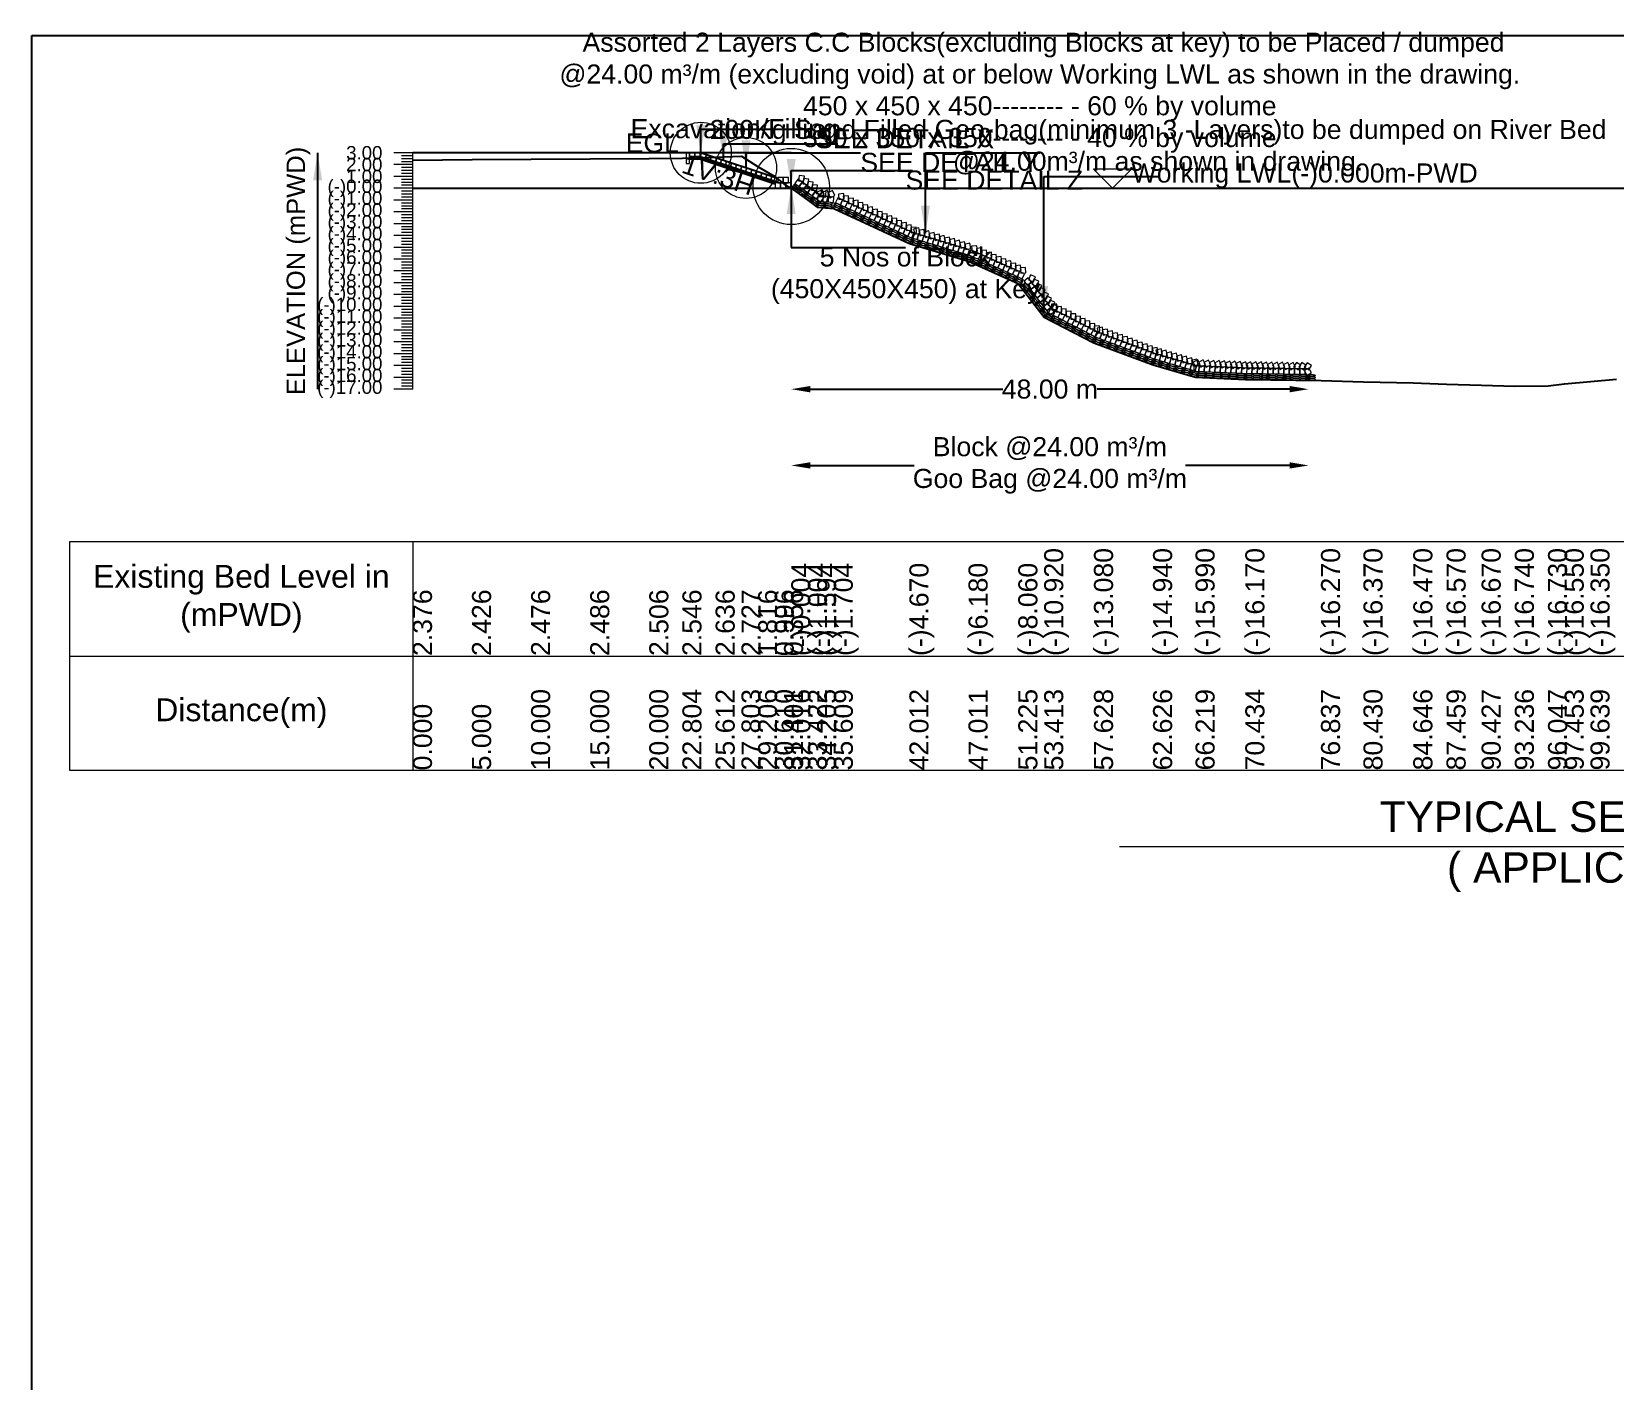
# Model space of a CAD drawing. Header units: inches. Extents: x 89000 to 845000, y -7071 to 18.
# Drawn here: x 250000 to 254154, y -3531 to 10 of the extents above; entities that cross this region are included whole.
import ezdxf

# ---------------------------------------------------------------- set-up
doc = ezdxf.new("R2010")
doc.units = ezdxf.units.IN
doc.header["$LTSCALE"] = 7
doc.header["$MEASUREMENT"] = 0
for name, color, linetype, lineweight in [('Cross section Data Border', 7, 'Continuous', 9), ('Cross Section Labels', 7, 'Continuous', 9), ('Existing_Bed_Level for Xsection', 7, 'Continuous', 25), ('Long Section Labels', 7, 'Continuous', 9)]:
    doc.layers.add(name, color=color, linetype=linetype, lineweight=lineweight)
doc.styles.get("Standard").update_dxf_attribs({"font": 'arial.ttf'})
doc.dimstyles.new('Appron Lebeling Style', dxfattribs={"dimtxt": 50, "dimasz": 50, "dimexe": 0.18, "dimexo": 0.0625, "dimgap": 0.09, "dimtad": 0, "dimtih": 1, "dimtoh": 1, "dimdec": 4, "dimzin": 0, "dimdsep": 46, "dimtxsty": 'Standard', "dimcen": 0.09, "dimse1": 1, "dimse2": 1, "dimadec": 0, "dimazin": 0, "dimtfac": 1, "dimtdec": 4, "dimtofl": 0, "dimtmove": 0, "dimatfit": 3, "dimfxl": 1, "dimtolj": 1, "dimtzin": 0, "dimarcsym": 0})
doc.dimstyles.get("Standard").update_dxf_attribs({"dimtxt": 0.18, "dimasz": 0.18, "dimexe": 0.18, "dimexo": 0.0625, "dimgap": 0.09, "dimtad": 0, "dimtih": 1, "dimtoh": 1, "dimdec": 4, "dimzin": 0, "dimdsep": 46, "dimtxsty": 'Standard', "dimcen": 0.09, "dimadec": 0, "dimazin": 0, "dimtfac": 1, "dimtdec": 4, "dimtofl": 0, "dimtmove": 0, "dimatfit": 3, "dimfxl": 1, "dimtolj": 1, "dimtzin": 0, "dimarcsym": 0})

# ---------------------------------------------------------------- blocks, each defined once
blk = doc.blocks.new('*D15')
at = {"layer": 'Cross Section Labels', "color": 0, "lineweight": -2, "transparency": 16777216}
for p, q in [((252042.3, -928.1), (252547.2, -928.1)), ((253299.4, -928.1), (252794.4, -928.1))]:
    blk.add_line(p, q, dxfattribs=at)
at = {"layer": 'Cross Section Labels', "color": 0, "transparency": 16777216}
for points in [[(252042.3, -919.7), (252042.3, -936.4), (251992.3, -928.1)], [(253299.4, -919.7), (253299.4, -936.4), (253349.4, -928.1)]]:
    blk.add_solid(points, dxfattribs=at)
at = {"layer": 'Defpoints', "color": 0, "transparency": 16777216}
for p in [(251992.3, -401.1), (253349.4, -904.9), (253349.4, -928.1)]:
    blk.add_point(p, dxfattribs=at)
at = {"layer": 'Cross Section Labels', "color": 0, "transparency": 16777216, "insert": (252670.8, -928.1), "char_height": 50, "attachment_point": 5}
blk.add_mtext('\\A1;48.00 m', dxfattribs=at)
blk = doc.blocks.new('*D16')
at = {"layer": 'Cross Section Labels', "color": 0, "lineweight": -2, "transparency": 16777216}
for p, q in [((252042.3, -1128.1), (252315.2, -1128.1)), ((253299.4, -1128.1), (253026.4, -1128.1))]:
    blk.add_line(p, q, dxfattribs=at)
at = {"layer": 'Cross Section Labels', "color": 0, "transparency": 16777216}
for points in [[(252042.3, -1119.7), (252042.3, -1136.4), (251992.3, -1128.1)], [(253299.4, -1119.7), (253299.4, -1136.4), (253349.4, -1128.1)]]:
    blk.add_solid(points, dxfattribs=at)
at = {"layer": 'Defpoints', "color": 0, "transparency": 16777216}
for p in [(251992.3, -401.1), (253349.4, -904.9), (253349.4, -1128.1)]:
    blk.add_point(p, dxfattribs=at)
at = {"layer": 'Cross Section Labels', "color": 0, "transparency": 16777216, "insert": (252670.8, -1128.1), "char_height": 50, "attachment_point": 5}
blk.add_mtext('\\A1;Block @24.00 m³/m ^JGoo Bag @24.00 m³/m ', dxfattribs=at)

msp = doc.modelspace()

# ---------------------------------------------------------------- linework, layer by layer
msp.add_lwpolyline([(250000, 0), (260000, 0), (260000, -7071), (250000, -7071)], close=True)
at = {"layer": 'Cross section Data Border'}
msp.add_lwpolyline([(250100, -1328.06), (259127.02485, -1328.06), (259127.02485, -1928.06), (250100, -1928.06)], close=True, dxfattribs=at)
for points in [[(251000, -1328.06), (251000, -1928.06)], [(250100, -1628.06), (259127.02485, -1628.06)]]:
    msp.add_lwpolyline(points, dxfattribs=at)
at = {"layer": 'Cross Section Labels'}
msp.add_lwpolyline([(252835.07243, -401.06), (252885.07243, -351.06), (252785.07243, -351.06)], close=True, dxfattribs=at)
msp.add_lwpolyline([(252853.51243, -2128.06), (255013.51243, -2128.06), (257173.51243, -2128.06)], dxfattribs=at)
for centre, radius in [((251755.12243, -308.06), 80), ((251873.69743, -347.585), 80), ((251992.27243, -396.41), 100)]:
    msp.add_circle(centre, radius, dxfattribs=at)
at = {"layer": 'Existing_Bed_Level for Xsection'}
for points in [[(251992.27243, -308.06), (251000, -308.06)], [(251000, -327.404), (251155, -325.854), (251310, -324.304), (251465, -323.994), (251620, -323.374), (251706.90876, -322.134), (251793.98741, -319.344), (251861.8892, -316.523), (251905.39108, -344.764), (251948.92413, -370.184), (251973.41975, -390.024), (251992.48426, -401.184), (252036.06805, -432.184), (252060.36315, -450.474), (252103.87862, -453.884), (252302.369, -545.83), (252457.32975, -592.64), (252587.97481, -650.92), (252655.81792, -739.58), (252786.47166, -806.54), (252941.40207, -864.2), (253052.79931, -896.75), (253183.46536, -902.33), (253381.96222, -905.43), (253493.33291, -908.53), (253624.03601, -911.63), (253711.21541, -914.73), (253803.22974, -917.83), (253890.32403, -920), (253977.45277, -919.69), (254021.02913, -914.11), (254088.81984, -907.91), (254156.67689, -902.02)], [(251957.39743, -375.485), (251756.55416, -308.53725), (251755.12243, -308.06), (251753.61325, -308.06), (251725.71325, -308.06)], [(251725.71325, -317.36), (251753.61325, -317.36), (251957.39743, -385.28806)], [(251725.71325, -320.46), (251753.11019, -320.46), (251953.06019, -387.11)], [(251725.71325, -323.56), (251752.60713, -323.56), (251950.42243, -389.49843)], [(251000, -401.06), (259027.02485, -401.06)]]:
    msp.add_lwpolyline(points, dxfattribs=at)
at = {"layer": 'Long Section Labels'}
for points in [[(251000, -308.06), (250950, -308.06)], [(251000, -315.81), (250970, -315.81)], [(251000, -323.56), (250970, -323.56)], [(251000, -331.31), (250970, -331.31)], [(251000, -928.06), (251000, -897.06), (251000, -866.06), (251000, -835.06), (251000, -804.06), (251000, -773.06), (251000, -742.06), (251000, -711.06), (251000, -680.06), (251000, -649.06), (251000, -618.06), (251000, -587.06), (251000, -556.06), (251000, -525.06), (251000, -494.06), (251000, -463.06), (251000, -432.06), (251000, -401.06), (251000, -370.06), (251000, -339.06), (251000, -308.06)], [(251000, -339.06), (250950, -339.06)], [(251000, -370.06), (250950, -370.06)], [(251000, -346.81), (250970, -346.81)], [(251000, -354.56), (250970, -354.56)], [(251000, -362.31), (250970, -362.31)], [(251000, -401.06), (250950, -401.06)], [(251000, -377.81), (250970, -377.81)], [(251000, -385.56), (250970, -385.56)], [(251000, -393.31), (250970, -393.31)], [(251000, -408.81), (250970, -408.81)], [(251000, -432.06), (250950, -432.06)], [(251000, -416.56), (250970, -416.56)], [(251000, -424.31), (250970, -424.31)], [(251000, -439.81), (250970, -439.81)], [(251000, -447.56), (250970, -447.56)], [(251000, -455.31), (250970, -455.31)], [(251000, -463.06), (250950, -463.06)], [(251000, -494.06), (250950, -494.06)], [(251000, -470.81), (250970, -470.81)], [(251000, -478.56), (250970, -478.56)], [(251000, -486.31), (250970, -486.31)], [(251000, -525.06), (250950, -525.06)], [(251000, -501.81), (250970, -501.81)], [(251000, -509.56), (250970, -509.56)], [(251000, -517.31), (250970, -517.31)], [(251000, -532.81), (250970, -532.81)], [(251000, -556.06), (250950, -556.06)], [(251000, -540.56), (250970, -540.56)], [(251000, -548.31), (250970, -548.31)], [(251000, -563.81), (250970, -563.81)], [(251000, -571.56), (250970, -571.56)], [(251000, -579.31), (250970, -579.31)], [(251000, -587.06), (250950, -587.06)], [(251000, -618.06), (250950, -618.06)], [(251000, -594.81), (250970, -594.81)], [(251000, -602.56), (250970, -602.56)], [(251000, -610.31), (250970, -610.31)], [(251000, -649.06), (250950, -649.06)], [(251000, -625.81), (250970, -625.81)], [(251000, -633.56), (250970, -633.56)], [(251000, -641.31), (250970, -641.31)], [(251000, -656.81), (250970, -656.81)], [(251000, -664.56), (250970, -664.56)], [(251000, -680.06), (250950, -680.06)], [(251000, -672.31), (250970, -672.31)], [(251000, -687.81), (250970, -687.81)], [(251000, -695.56), (250970, -695.56)], [(251000, -703.31), (250970, -703.31)], [(251000, -711.06), (250950, -711.06)], [(251000, -742.06), (250950, -742.06)], [(251000, -718.81), (250970, -718.81)], [(251000, -726.56), (250970, -726.56)], [(251000, -734.31), (250970, -734.31)], [(251000, -773.06), (250950, -773.06)], [(251000, -749.81), (250970, -749.81)], [(251000, -757.56), (250970, -757.56)], [(251000, -765.31), (250970, -765.31)], [(251000, -780.81), (250970, -780.81)], [(251000, -788.56), (250970, -788.56)], [(251000, -804.06), (250950, -804.06)], [(251000, -796.31), (250970, -796.31)], [(251000, -811.81), (250970, -811.81)], [(251000, -819.56), (250970, -819.56)], [(251000, -827.31), (250970, -827.31)], [(251000, -835.06), (250950, -835.06)], [(251000, -866.06), (250950, -866.06)], [(251000, -842.81), (250970, -842.81)], [(251000, -850.56), (250970, -850.56)], [(251000, -858.31), (250970, -858.31)], [(251000, -897.06), (250950, -897.06)], [(251000, -873.81), (250970, -873.81)], [(251000, -881.56), (250970, -881.56)], [(251000, -889.31), (250970, -889.31)], [(251000, -904.81), (250970, -904.81)], [(251000, -912.56), (250970, -912.56)], [(251000, -928.06), (250950, -928.06)], [(251000, -920.31), (250970, -920.31)]]:
    msp.add_lwpolyline(points, dxfattribs=at)
for points in [[(251725.71325, -308.06), (251716.41325, -308.06), (251716.41325, -322.01), (251725.71325, -322.01)], [(251725.71325, -322.01), (251716.41325, -322.01), (251716.41325, -335.96), (251725.71325, -335.96)], [(251739.66325, -308.06), (251725.71325, -308.06), (251725.71325, -317.36), (251739.66325, -317.36)], [(251753.61325, -308.06), (251739.66325, -308.06), (251739.66325, -317.36), (251753.61325, -317.36)], [(251769.7883, -312.94862), (251756.55416, -308.53725), (251753.61325, -317.36), (251766.84738, -321.77138)], [(251783.02243, -317.36), (251769.7883, -312.94862), (251766.84738, -321.77138), (251780.08151, -326.18275)], [(251796.25656, -321.77138), (251783.02243, -317.36), (251780.08151, -326.18275), (251793.31564, -330.59413)], [(251809.49069, -326.18275), (251796.25656, -321.77138), (251793.31564, -330.59413), (251806.54977, -335.00551)], [(251822.72482, -330.59413), (251809.49069, -326.18275), (251806.54977, -335.00551), (251819.78391, -339.41689)], [(251835.95896, -335.00551), (251822.72482, -330.59413), (251819.78391, -339.41689), (251833.01804, -343.82826)], [(251849.19309, -339.41689), (251835.95896, -335.00551), (251833.01804, -343.82826), (251846.25217, -348.23964)], [(251862.42722, -343.82826), (251849.19309, -339.41689), (251846.25217, -348.23964), (251859.4863, -352.65102)], [(251875.66135, -348.23964), (251862.42722, -343.82826), (251859.4863, -352.65102), (251872.72043, -357.0624)], [(251888.89548, -352.65102), (251875.66135, -348.23964), (251872.72043, -357.0624), (251885.95457, -361.47377)], [(251902.12962, -357.0624), (251888.89548, -352.65102), (251885.95457, -361.47377), (251899.1887, -365.88515)], [(251915.36375, -361.47377), (251902.12962, -357.0624), (251899.1887, -365.88515), (251912.42283, -370.29653)], [(251928.59788, -365.88515), (251915.36375, -361.47377), (251912.42283, -370.29653), (251925.65696, -374.70791)], [(251941.83201, -370.29653), (251928.59788, -365.88515), (251925.65696, -374.70791), (251938.89109, -379.11928)], [(251955.06614, -374.70791), (251941.83201, -370.29653), (251938.89109, -379.11928), (251952.12523, -383.53066)], [(251971.34743, -373.16), (251957.39743, -373.16), (251957.39743, -387.11), (251971.34743, -387.11)], [(251985.29743, -373.16), (251971.34743, -373.16), (251971.34743, -387.11), (251985.29743, -387.11)], [(252026.86691, -368.86944), (252012.98015, -367.54268), (252011.65339, -381.42944), (252025.54016, -382.7562)], [(251964.37243, -387.11), (251950.42243, -387.11), (251950.42243, -401.06), (251964.37243, -401.06)], [(251978.32243, -387.11), (251964.37243, -387.11), (251964.37243, -401.06), (251978.32243, -401.06)], [(251992.27243, -387.11), (251978.32243, -387.11), (251978.32243, -401.06), (251992.27243, -401.06)], [(252020.90124, -384.87611), (252009.53348, -376.79052), (252001.4479, -388.15828), (252012.81565, -396.24386)], [(252032.26899, -392.96169), (252020.90124, -384.87611), (252012.81565, -396.24386), (252024.18341, -404.32944)], [(252038.23467, -376.95502), (252024.3479, -375.62826), (252023.02115, -389.51502), (252036.90791, -390.84178)], [(252043.63675, -401.04727), (252032.26899, -392.96169), (252024.18341, -404.32944), (252035.55116, -412.41503)], [(252049.60242, -385.0406), (252035.71566, -383.71384), (252034.3889, -397.60061), (252048.27566, -398.92737)], [(252055.0045, -409.13286), (252043.63675, -401.04727), (252035.55116, -412.41503), (252046.91892, -420.50061)], [(252060.97018, -393.12619), (252047.08341, -391.79943), (252045.75665, -405.68619), (252059.64342, -407.01295)], [(252066.76602, -418.04372), (252055.62116, -409.65357), (252047.23101, -420.79843), (252058.37587, -429.18858)], [(252073.16253, -402.20429), (252059.31674, -400.50235), (252057.6148, -414.34814), (252071.46059, -416.05008)], [(252073.04353, -405.06435), (252060.45089, -411.06668), (252066.45322, -423.65932), (252079.04586, -417.65699)], [(252084.30739, -410.59444), (252070.4616, -408.8925), (252068.75966, -422.73829), (252082.60545, -424.44023)], [(252086.95089, -406.15417), (252074.35826, -412.1565), (252080.36059, -424.74914), (252092.95322, -418.74681)], [(252100.85826, -407.244), (252088.26562, -413.24633), (252094.26795, -425.83896), (252106.86059, -419.83663)], [(252129.94275, -414.97376), (252116.04822, -416.21647), (252117.29093, -430.11101), (252131.18547, -428.8683)], [(252077.91088, -426.43387), (252066.76602, -418.04372), (252058.37587, -429.18858), (252069.52073, -437.57873)], [(252076.15715, -421.86043), (252062.24978, -420.77061), (252061.15996, -434.67797), (252075.06732, -435.76779)], [(252090.06451, -422.95025), (252076.15715, -421.86043), (252075.06732, -435.76779), (252088.97469, -436.85762)], [(252103.97188, -424.04007), (252090.06451, -422.95025), (252088.97469, -436.85762), (252102.88205, -437.94744)], [(252127.01405, -431.80307), (252114.35616, -425.9396), (252108.49269, -438.59749), (252121.15058, -444.46096)], [(252139.67194, -437.66654), (252127.01405, -431.80307), (252121.15058, -444.46096), (252133.80847, -450.32443)], [(252142.60065, -420.83723), (252128.70611, -422.07994), (252129.94882, -435.97448), (252143.84336, -434.73177)], [(252152.32983, -443.53001), (252139.67194, -437.66654), (252133.80847, -450.32443), (252146.46636, -456.1879)], [(252155.25854, -426.7007), (252141.364, -427.94341), (252142.60671, -441.83795), (252156.50125, -440.59524)], [(252164.98773, -449.39348), (252152.32983, -443.53001), (252146.46636, -456.1879), (252159.12426, -462.05137)], [(252167.91643, -432.56417), (252154.02189, -433.80688), (252155.2646, -447.70142), (252169.15914, -446.45871)], [(252177.64562, -455.25695), (252164.98773, -449.39348), (252159.12426, -462.05137), (252171.78215, -467.91484)], [(252180.57432, -438.42764), (252166.67978, -439.67035), (252167.92249, -453.56489), (252181.81703, -452.32218)], [(252190.30351, -461.12042), (252177.64562, -455.25695), (252171.78215, -467.91484), (252184.44004, -473.77831)], [(252193.23221, -444.29111), (252179.33767, -445.53383), (252180.58039, -459.42836), (252194.47492, -458.18565)], [(252205.8901, -450.15458), (252191.99556, -451.3973), (252193.23828, -465.29183), (252207.13281, -464.04912)], [(252218.54799, -456.01805), (252204.65346, -457.26077), (252205.89617, -471.1553), (252219.79071, -469.91259)], [(252202.9614, -466.98389), (252190.30351, -461.12042), (252184.44004, -473.77831), (252197.09793, -479.64178)], [(252215.61929, -472.84736), (252202.9614, -466.98389), (252197.09793, -479.64178), (252209.75582, -485.50525)], [(252228.27718, -478.71083), (252215.61929, -472.84736), (252209.75582, -485.50525), (252222.41371, -491.36872)], [(252231.20588, -461.88152), (252217.31135, -463.12424), (252218.55406, -477.01877), (252232.4486, -475.77606)], [(252240.93507, -484.5743), (252228.27718, -478.71083), (252222.41371, -491.36872), (252235.0716, -497.23219)], [(252243.86378, -467.745), (252229.96924, -468.98771), (252231.21195, -482.88224), (252245.10649, -481.63953)], [(252253.59297, -490.43777), (252240.93507, -484.5743), (252235.0716, -497.23219), (252247.72949, -503.09566)], [(252256.52167, -473.60847), (252242.62713, -474.85118), (252243.86984, -488.74571), (252257.76438, -487.503)], [(252266.25086, -496.30124), (252253.59297, -490.43777), (252247.72949, -503.09566), (252260.38739, -508.95913)], [(252269.17956, -479.47194), (252255.28502, -480.71465), (252256.52773, -494.60919), (252270.42227, -493.36647)], [(252278.90875, -502.16471), (252266.25086, -496.30124), (252260.38739, -508.95913), (252273.04528, -514.8226)], [(252281.83745, -485.33541), (252267.94291, -486.57812), (252269.18562, -500.47266), (252283.08016, -499.22994)], [(252294.49534, -491.19888), (252280.6008, -492.44159), (252281.84352, -506.33613), (252295.73805, -505.09341)], [(252307.15323, -497.06235), (252293.2587, -498.30506), (252294.50141, -512.1996), (252308.39594, -510.95689)], [(252291.56664, -508.02818), (252278.90875, -502.16471), (252273.04528, -514.8226), (252285.70317, -520.68607)], [(252304.22453, -513.89165), (252291.56664, -508.02818), (252285.70317, -520.68607), (252298.36106, -526.54954)], [(252316.88242, -519.75512), (252304.22453, -513.89165), (252298.36106, -526.54954), (252311.01895, -532.41302)], [(252319.81112, -502.92582), (252305.91659, -504.16853), (252307.1593, -518.06307), (252321.05384, -516.82036)], [(252326.44368, -522.01423), (252313.08966, -517.9803), (252309.05573, -531.33432), (252322.40975, -535.36825)], [(252326.98784, -504.94066), (252313.40405, -508.11605), (252316.57944, -521.69984), (252330.16323, -518.52446)], [(252339.7977, -526.04817), (252326.44368, -522.01423), (252322.40975, -535.36825), (252335.76377, -539.40219)], [(252340.34187, -508.9746), (252326.75807, -512.14999), (252329.93346, -525.73378), (252343.51725, -522.55839)], [(252353.15172, -530.0821), (252339.7977, -526.04817), (252335.76377, -539.40219), (252349.11779, -543.43612)], [(252353.69589, -513.00854), (252340.11209, -516.18392), (252343.28748, -529.76771), (252356.87127, -526.59233)], [(252366.50575, -534.11604), (252353.15172, -530.0821), (252349.11779, -543.43612), (252362.47181, -547.47006)], [(252367.04991, -517.04247), (252353.46611, -520.21786), (252356.6415, -533.80165), (252370.22529, -530.62626)], [(252379.85977, -538.14997), (252366.50575, -534.11604), (252362.47181, -547.47006), (252375.82583, -551.50399)], [(252380.40393, -521.07641), (252366.82013, -524.25179), (252369.99552, -537.83559), (252383.57931, -534.6602)], [(252393.21379, -542.18391), (252379.85977, -538.14997), (252375.82583, -551.50399), (252389.17985, -555.53793)], [(252393.75795, -525.11034), (252380.17415, -528.28573), (252383.34954, -541.86952), (252396.93333, -538.69413)], [(252407.11197, -529.14428), (252393.52817, -532.31966), (252396.70356, -545.90346), (252410.28735, -542.72807)], [(252420.46599, -533.17821), (252406.8822, -536.3536), (252410.05758, -549.93739), (252423.64137, -546.76201)], [(252433.82001, -537.21215), (252420.23622, -540.38754), (252423.4116, -553.97133), (252436.9954, -550.79594)], [(252406.56781, -546.21785), (252393.21379, -542.18391), (252389.17985, -555.53793), (252402.53387, -559.57187)], [(252419.92183, -550.25178), (252406.56781, -546.21785), (252402.53387, -559.57187), (252415.88789, -563.6058)], [(252433.27585, -554.28572), (252419.92183, -550.25178), (252415.88789, -563.6058), (252429.24191, -567.63974)], [(252446.62987, -558.31965), (252433.27585, -554.28572), (252429.24191, -567.63974), (252442.59593, -571.67367)], [(252447.17403, -541.24608), (252433.59024, -544.42147), (252436.76562, -558.00526), (252450.34942, -554.82988)], [(252459.98389, -562.35359), (252446.62987, -558.31965), (252442.59593, -571.67367), (252455.94995, -575.70761)], [(252460.52805, -545.28002), (252446.94426, -548.45541), (252450.11964, -562.0392), (252463.70344, -558.86381)], [(252476.51585, -568.61195), (252463.77599, -562.92877), (252458.09281, -575.66863), (252470.83267, -581.3518)], [(252479.20533, -551.74276), (252465.32984, -553.1826), (252466.76968, -567.0581), (252480.64518, -565.61825)], [(252489.25571, -574.29512), (252476.51585, -568.61195), (252470.83267, -581.3518), (252483.57253, -587.03498)], [(252491.94519, -557.42593), (252478.06969, -558.86578), (252479.50954, -572.74127), (252493.38504, -571.30143)], [(252501.99556, -579.9783), (252489.25571, -574.29512), (252483.57253, -587.03498), (252496.31239, -592.71816)], [(252504.68505, -563.10911), (252490.80955, -564.54896), (252492.2494, -578.42445), (252506.12489, -576.98461)], [(252514.73542, -585.66148), (252501.99556, -579.9783), (252496.31239, -592.71816), (252509.05225, -598.40133)], [(252517.42491, -568.79229), (252503.54941, -570.23213), (252504.98926, -584.10763), (252518.86475, -582.66778)], [(252530.16477, -574.47546), (252516.28927, -575.91531), (252517.72912, -589.79081), (252531.60461, -588.35096)], [(252542.90462, -580.15864), (252529.02913, -581.59849), (252530.46898, -595.47398), (252544.34447, -594.03414)], [(252527.47528, -591.34465), (252514.73542, -585.66148), (252509.05225, -598.40133), (252521.79211, -604.08451)], [(252540.21514, -597.02783), (252527.47528, -591.34465), (252521.79211, -604.08451), (252534.53196, -609.76769)], [(252552.955, -602.71101), (252540.21514, -597.02783), (252534.53196, -609.76769), (252547.27182, -615.45086)], [(252555.64448, -585.84182), (252541.76899, -587.28166), (252543.20883, -601.15716), (252557.08433, -599.71731)], [(252565.69486, -608.39418), (252552.955, -602.71101), (252547.27182, -615.45086), (252560.01168, -621.13404)], [(252568.38434, -591.52499), (252554.50885, -592.96484), (252555.94869, -606.84034), (252569.82419, -605.40049)], [(252578.43472, -614.07736), (252565.69486, -608.39418), (252560.01168, -621.13404), (252572.75154, -626.81722)], [(252581.1242, -597.20817), (252567.24871, -598.64802), (252568.68855, -612.52351), (252582.56405, -611.08367)], [(252591.17458, -619.76054), (252578.43472, -614.07736), (252572.75154, -626.81722), (252585.4914, -632.5004)], [(252593.86406, -602.89135), (252579.98857, -604.33119), (252581.42841, -618.20669), (252595.30391, -616.76684)], [(252603.91444, -625.44371), (252591.17458, -619.76054), (252585.4914, -632.5004), (252598.23126, -638.18357)], [(252606.60392, -608.57453), (252592.72842, -610.01437), (252594.16827, -623.88987), (252608.04376, -622.45002)], [(252622.62556, -647.23144), (252614.14814, -636.15282), (252603.06952, -644.63024), (252611.54694, -655.70886)], [(252631.10298, -658.31006), (252622.62556, -647.23144), (252611.54694, -655.70886), (252620.02436, -666.78748)], [(252633.04673, -633.69622), (252620.16896, -628.33285), (252614.8056, -641.21062), (252627.68336, -646.57398)], [(252639.5804, -669.38868), (252631.10298, -658.31006), (252620.02436, -666.78748), (252628.50178, -677.8661)], [(252641.52415, -644.77484), (252628.64638, -639.41147), (252623.28302, -652.28924), (252636.16078, -657.6526)], [(252650.00157, -655.85346), (252637.12381, -650.49009), (252631.76044, -663.36786), (252644.6382, -668.73123)], [(252658.47899, -666.93208), (252645.60123, -661.56871), (252640.23786, -674.44648), (252653.11562, -679.80985)], [(252648.05782, -680.4673), (252639.5804, -669.38868), (252628.50178, -677.8661), (252636.9792, -688.94472)], [(252656.53524, -691.54592), (252648.05782, -680.4673), (252636.9792, -688.94472), (252645.45662, -700.02334)], [(252665.01266, -702.62454), (252656.53524, -691.54592), (252645.45662, -700.02334), (252653.93404, -711.10196)], [(252666.95641, -678.0107), (252654.07865, -672.64734), (252648.71528, -685.5251), (252661.59304, -690.88847)], [(252673.49009, -713.70316), (252665.01266, -702.62454), (252653.93404, -711.10196), (252662.41146, -722.18058)], [(252675.43383, -689.08932), (252662.55607, -683.72596), (252657.1927, -696.60372), (252670.07046, -701.96709)], [(252683.91125, -700.16795), (252671.03349, -694.80458), (252665.67012, -707.68234), (252678.54788, -713.04571)], [(252692.38867, -711.24657), (252679.51091, -705.8832), (252674.14754, -718.76096), (252687.0253, -724.12433)], [(252689.08506, -704.64629), (252675.15208, -705.33518), (252675.84097, -719.26816), (252689.77395, -718.57927)], [(252681.96751, -724.78178), (252673.49009, -713.70316), (252662.41146, -722.18058), (252670.88889, -733.2592)], [(252685.48907, -721.34574), (252673.0745, -714.98328), (252666.71203, -727.39785), (252679.1266, -733.76031)], [(252697.90364, -727.70821), (252685.48907, -721.34574), (252679.1266, -733.76031), (252691.54117, -740.12278)], [(252701.49963, -711.00876), (252687.56665, -711.69764), (252688.25554, -725.63062), (252702.18852, -724.94174)], [(252710.31821, -734.07067), (252697.90364, -727.70821), (252691.54117, -740.12278), (252703.95574, -746.48524)], [(252713.9142, -717.37122), (252699.98122, -718.06011), (252700.67011, -731.99309), (252714.60309, -731.3042)], [(252722.73278, -740.43314), (252710.31821, -734.07067), (252703.95574, -746.48524), (252716.37031, -752.84771)], [(252726.32877, -723.73368), (252712.39579, -724.42257), (252713.08468, -738.35555), (252727.01766, -737.66666)], [(252735.14735, -746.7956), (252722.73278, -740.43314), (252716.37031, -752.84771), (252728.78488, -759.21017)], [(252738.74334, -730.09615), (252724.81036, -730.78504), (252725.49925, -744.71802), (252739.43223, -744.02913)], [(252747.56192, -753.15806), (252735.14735, -746.7956), (252728.78488, -759.21017), (252741.19945, -765.57263)], [(252751.15791, -736.45861), (252737.22493, -737.1475), (252737.91382, -751.08048), (252751.8468, -750.39159)], [(252763.57248, -742.82107), (252749.6395, -743.50996), (252750.32839, -757.44294), (252764.26137, -756.75405)], [(252759.97649, -759.52053), (252747.56192, -753.15806), (252741.19945, -765.57263), (252753.61402, -771.9351)], [(252772.39106, -765.88299), (252759.97649, -759.52053), (252753.61402, -771.9351), (252766.0286, -778.29756)], [(252775.98705, -749.18354), (252762.05407, -749.87243), (252762.74296, -763.80541), (252776.67594, -763.11652)], [(252784.80563, -772.24545), (252772.39106, -765.88299), (252766.0286, -778.29756), (252778.44317, -784.66002)], [(252788.40162, -755.546), (252774.46864, -756.23489), (252775.15753, -770.16787), (252789.09051, -769.47898)], [(252797.2202, -778.60792), (252784.80563, -772.24545), (252778.44317, -784.66002), (252790.85774, -791.02249)], [(252800.81619, -761.90847), (252786.88321, -762.59735), (252787.5721, -776.53033), (252801.50508, -775.84145)], [(252806.95098, -782.40754), (252793.87705, -777.54185), (252789.01136, -790.61578), (252802.08529, -795.48147)], [(252808.56769, -765.40198), (252794.8111, -767.7169), (252797.12602, -781.47348), (252810.88261, -779.15856)], [(252820.02491, -787.27322), (252806.95098, -782.40754), (252802.08529, -795.48147), (252815.15922, -800.34715)], [(252821.64162, -770.26766), (252807.88503, -772.58258), (252810.19995, -786.33917), (252823.95654, -784.02425)], [(252833.09883, -792.13891), (252820.02491, -787.27322), (252815.15922, -800.34715), (252828.23315, -805.21284)], [(252834.71555, -775.13335), (252820.95896, -777.44827), (252823.27388, -791.20485), (252837.03047, -788.88993)], [(252847.78947, -779.99904), (252834.03289, -782.31396), (252836.34781, -796.07054), (252850.10439, -793.75562)], [(252860.8634, -784.86472), (252847.10682, -787.17964), (252849.42174, -800.93623), (252863.17832, -798.62131)], [(252846.17276, -797.00459), (252833.09883, -792.13891), (252828.23315, -805.21284), (252841.30708, -810.07852)], [(252859.24669, -801.87028), (252846.17276, -797.00459), (252841.30708, -810.07852), (252854.381, -814.94421)], [(252872.32062, -806.73597), (252859.24669, -801.87028), (252854.381, -814.94421), (252867.45493, -819.8099)], [(252873.93733, -789.73041), (252860.18074, -792.04533), (252862.49566, -805.80191), (252876.25225, -803.48699)], [(252885.39455, -811.60165), (252872.32062, -806.73597), (252867.45493, -819.8099), (252880.52886, -824.67558)], [(252887.01126, -794.59609), (252873.25467, -796.91101), (252875.56959, -810.6676), (252889.32618, -808.35268)], [(252898.46847, -816.46734), (252885.39455, -811.60165), (252880.52886, -824.67558), (252893.60279, -829.54127)], [(252900.08519, -799.46178), (252886.3286, -801.7767), (252888.64352, -815.53328), (252902.40011, -813.21836)], [(252911.5424, -821.33302), (252898.46847, -816.46734), (252893.60279, -829.54127), (252906.67672, -834.40695)], [(252913.15911, -804.32746), (252899.40253, -806.64238), (252901.71745, -820.39897), (252915.47403, -818.08405)], [(252924.61633, -826.19871), (252911.5424, -821.33302), (252906.67672, -834.40695), (252919.75065, -839.27264)], [(252926.23304, -809.19315), (252912.47646, -811.50807), (252914.79138, -825.26466), (252928.54796, -822.94974)], [(252937.69026, -831.0644), (252924.61633, -826.19871), (252919.75065, -839.27264), (252932.82457, -844.13832)], [(252939.30697, -814.05884), (252925.55039, -816.37376), (252927.86531, -830.13034), (252941.62189, -827.81542)], [(252952.3809, -818.92452), (252938.62431, -821.23944), (252940.93923, -834.99603), (252954.69582, -832.68111)], [(252962.48546, -822.16457), (252948.93105, -825.46313), (252952.22961, -839.01754), (252965.78402, -835.71898)], [(252975.87555, -826.07712), (252962.32114, -829.37568), (252965.6197, -842.93009), (252979.17411, -839.63153)], [(252989.26563, -829.98967), (252975.71123, -833.28823), (252979.00979, -846.84264), (252992.56419, -843.54408)], [(252950.76419, -835.93008), (252937.69026, -831.0644), (252932.82457, -844.13832), (252945.8985, -849.00401)], [(252962.0963, -839.24238), (252948.70622, -835.32983), (252944.79366, -848.71991), (252958.18375, -852.63246)], [(252975.48639, -843.15493), (252962.0963, -839.24238), (252958.18375, -852.63246), (252971.57384, -856.54501)], [(252988.87648, -847.06748), (252975.48639, -843.15493), (252971.57384, -856.54501), (252984.96393, -860.45757)], [(253002.26657, -850.98003), (252988.87648, -847.06748), (252984.96393, -860.45757), (252998.35401, -864.37012)], [(253002.65572, -833.90223), (252989.10131, -837.20079), (252992.39987, -850.75519), (253005.95428, -847.45663)], [(253015.65665, -854.89258), (253002.26657, -850.98003), (252998.35401, -864.37012), (253011.7441, -868.28267)], [(253016.04581, -837.81478), (253002.4914, -841.11334), (253005.78996, -854.66774), (253019.34437, -851.36918)], [(253029.04674, -858.80513), (253015.65665, -854.89258), (253011.7441, -868.28267), (253025.13419, -872.19522)], [(253029.4359, -841.72733), (253015.88149, -845.02589), (253019.18005, -858.5803), (253032.73446, -855.28174)], [(253042.43683, -862.71768), (253029.04674, -858.80513), (253025.13419, -872.19522), (253038.52428, -876.10777)], [(253042.82598, -845.63988), (253029.27158, -848.93844), (253032.57014, -862.49285), (253046.12454, -859.19429)], [(253055.82692, -866.63023), (253042.43683, -862.71768), (253038.52428, -876.10777), (253051.91437, -880.02032)], [(253056.21607, -849.55243), (253042.66166, -852.85099), (253045.96022, -866.4054), (253059.51463, -863.10684)], [(253058.76158, -850.70095), (253046.39007, -857.14675), (253052.83587, -869.51826), (253065.20738, -863.07246)], [(253062.46978, -867.37585), (253048.53249, -866.78066), (253047.9373, -880.71796), (253061.8746, -881.31314)], [(253072.69888, -851.29614), (253060.32737, -857.74194), (253066.77317, -870.11344), (253079.14468, -863.66764)], [(253076.40708, -867.97103), (253062.46978, -867.37585), (253061.8746, -881.31314), (253075.8119, -881.90833)], [(253086.63617, -851.89132), (253074.26467, -858.33712), (253080.71047, -870.70862), (253093.08197, -864.26283)], [(253090.34438, -868.56621), (253076.40708, -867.97103), (253075.8119, -881.90833), (253089.7492, -882.50351)], [(253100.57347, -852.4865), (253088.20197, -858.9323), (253094.64776, -871.30381), (253107.01927, -864.85801)], [(253104.28168, -869.16139), (253090.34438, -868.56621), (253089.7492, -882.50351), (253103.68649, -883.09869)], [(253114.51077, -853.08168), (253102.13926, -859.52748), (253108.58506, -871.89899), (253120.95657, -865.45319)], [(253118.21897, -869.75658), (253104.28168, -869.16139), (253103.68649, -883.09869), (253117.62379, -883.69387)], [(253128.44807, -853.67687), (253116.07656, -860.12266), (253122.52236, -872.49417), (253134.89387, -866.04837)], [(253132.15627, -870.35176), (253118.21897, -869.75658), (253117.62379, -883.69387), (253131.56109, -884.28906)], [(253142.38536, -854.27205), (253130.01386, -860.71785), (253136.45966, -873.08935), (253148.83116, -866.64355)], [(253146.09357, -870.94694), (253132.15627, -870.35176), (253131.56109, -884.28906), (253145.49839, -884.88424)], [(253156.32266, -854.86723), (253143.95115, -861.31303), (253150.39695, -873.68454), (253162.76846, -867.23874)], [(253160.03086, -871.54212), (253146.09357, -870.94694), (253145.49839, -884.88424), (253159.43568, -885.47942)], [(253170.25996, -855.46241), (253157.88845, -861.90821), (253164.33425, -874.27972), (253176.70576, -867.83392)], [(253173.96816, -872.13731), (253160.03086, -871.54212), (253159.43568, -885.47942), (253173.37298, -886.0746)], [(253184.19726, -856.05759), (253171.82575, -862.50339), (253178.27155, -874.8749), (253190.64305, -868.4291)], [(253187.90546, -872.73249), (253173.96816, -872.13731), (253173.37298, -886.0746), (253187.31028, -886.66978)], [(253196.8932, -856.27257), (253184.70064, -863.05077), (253191.47884, -875.24333), (253203.6714, -868.46513)], [(253210.8415, -856.49041), (253198.64894, -863.2686), (253205.42714, -875.46116), (253217.6197, -868.68297)], [(253224.7898, -856.70824), (253212.59724, -863.48644), (253219.37544, -875.679), (253231.568, -868.9008)], [(253238.7381, -856.92608), (253226.54554, -863.70428), (253233.32374, -875.89684), (253245.5163, -869.11864)], [(253252.6864, -857.14391), (253240.49384, -863.92211), (253247.27204, -876.11467), (253259.4646, -869.33647)], [(253266.6347, -857.36175), (253254.44214, -864.13995), (253261.22034, -876.33251), (253273.4129, -869.55431)], [(253280.583, -857.57958), (253268.39044, -864.35778), (253275.16864, -876.55034), (253287.3612, -869.77214)], [(253294.5313, -857.79742), (253282.33874, -864.57562), (253289.11694, -876.76818), (253301.3095, -869.98998)], [(253308.4796, -858.01526), (253296.28704, -864.79345), (253303.06524, -876.98602), (253315.2578, -870.20782)], [(253329.28601, -865.30881), (253317.31106, -858.15318), (253310.15542, -870.12813), (253322.13037, -877.28376)], [(253343.23431, -865.52665), (253331.25936, -858.37102), (253324.10372, -870.34597), (253336.07867, -877.5016)], [(253357.18261, -865.74448), (253345.20765, -858.58885), (253338.05202, -870.5638), (253350.02697, -877.71943)], [(253201.05126, -872.84102), (253187.10296, -872.62318), (253186.88512, -886.57148), (253200.83342, -886.78932)], [(253214.99955, -873.05885), (253201.05126, -872.84102), (253200.83342, -886.78932), (253214.78172, -887.00715)], [(253228.94785, -873.27669), (253214.99955, -873.05885), (253214.78172, -887.00715), (253228.73002, -887.22499)], [(253242.89615, -873.49452), (253228.94785, -873.27669), (253228.73002, -887.22499), (253242.67832, -887.44282)], [(253256.84445, -873.71236), (253242.89615, -873.49452), (253242.67832, -887.44282), (253256.62662, -887.66066)], [(253270.79275, -873.9302), (253256.84445, -873.71236), (253256.62662, -887.66066), (253270.57492, -887.87849)], [(253284.74105, -874.14803), (253270.79275, -873.9302), (253270.57492, -887.87849), (253284.52321, -888.09633)], [(253298.68935, -874.36587), (253284.74105, -874.14803), (253284.52321, -888.09633), (253298.47151, -888.31417)], [(253312.63765, -874.5837), (253298.68935, -874.36587), (253298.47151, -888.31417), (253312.41981, -888.532)], [(253326.58595, -874.80154), (253312.63765, -874.5837), (253312.41981, -888.532), (253326.36811, -888.74984)], [(253340.53425, -875.01937), (253326.58595, -874.80154), (253326.36811, -888.74984), (253340.31641, -888.96767)], [(253350.10666, -872.61706), (253337.9141, -879.39526), (253344.6923, -891.58782), (253356.88486, -884.80962)]]:
    msp.add_lwpolyline(points, close=True, dxfattribs=at)
for centre, major_axis in [((252002.2186, -404.87423), (8.40709, -5.97974)), ((252005.27316, -400.57974), (8.40709, -5.97974)), ((252008.32771, -396.28526), (8.40709, -5.97974)), ((252019.03277, -416.8337), (8.40709, -5.97974)), ((252022.08733, -412.53922), (8.40709, -5.97974)), ((252025.14188, -408.24473), (8.40709, -5.97974)), ((252041.95605, -420.20421), (8.40709, -5.97974)), ((252035.84695, -428.79318), (8.40709, -5.97974)), ((252038.9015, -424.4987), (8.40709, -5.97974)), ((252052.42324, -441.1984), (8.24224, -6.20498)), ((252055.59285, -436.98812), (8.24224, -6.20498)), ((252058.76247, -432.77784), (8.24224, -6.20498)), ((252069.25391, -448.52763), (10.28527, -0.80598)), ((252069.66563, -443.27374), (10.28527, -0.80598)), ((252070.07734, -438.01984), (10.28527, -0.80598)), ((252089.82445, -450.1396), (10.28527, -0.80598)), ((252090.23616, -444.8857), (10.28527, -0.80598)), ((252090.64787, -439.63181), (10.28527, -0.80598)), ((252110.72973, -454.15364), (9.36121, -4.33636)), ((252112.94481, -449.37177), (9.36121, -4.33636)), ((252115.1599, -444.5899), (9.36121, -4.33636)), ((252131.66724, -458.04449), (9.36121, -4.33636)), ((252133.88233, -453.26262), (9.36121, -4.33636)), ((252152.60476, -461.93534), (9.36121, -4.33636)), ((252129.45215, -462.82636), (9.36121, -4.33636)), ((252148.17458, -471.49908), (9.36121, -4.33636)), ((252150.38967, -466.71721), (9.36121, -4.33636)), ((252166.89701, -480.17181), (9.36121, -4.33636)), ((252169.1121, -475.38994), (9.36121, -4.33636)), ((252171.32719, -470.60807), (9.36121, -4.33636)), ((252185.61944, -488.84453), (9.36121, -4.33636)), ((252187.83453, -484.06266), (9.36121, -4.33636)), ((252190.04961, -479.28079), (9.36121, -4.33636)), ((252204.34186, -497.51726), (9.36121, -4.33636)), ((252206.55695, -492.73539), (9.36121, -4.33636)), ((252208.77204, -487.95352), (9.36121, -4.33636)), ((252225.27938, -501.40811), (9.36121, -4.33636)), ((252227.49447, -496.62624), (9.36121, -4.33636)), ((252223.06429, -506.18998), (9.36121, -4.33636)), ((252241.78672, -514.86271), (9.36121, -4.33636)), ((252244.00181, -510.08084), (9.36121, -4.33636)), ((252246.2169, -505.29897), (9.36121, -4.33636)), ((252260.50915, -523.53543), (9.36121, -4.33636)), ((252262.72424, -518.75356), (9.36121, -4.33636)), ((252264.93933, -513.97169), (9.36121, -4.33636)), ((252279.23158, -532.20816), (9.36121, -4.33636)), ((252281.44666, -527.42629), (9.36121, -4.33636)), ((252283.66175, -522.64442), (9.36121, -4.33636)), ((252297.954, -540.88088), (9.36121, -4.33636)), ((252300.16909, -536.09901), (9.36121, -4.33636)), ((252302.38418, -531.31714), (9.36121, -4.33636)), ((252318.58072, -542.46939), (9.87604, -2.98332)), ((252320.10465, -537.42453), (9.87604, -2.98332)), ((252339.85673, -543.39117), (9.87604, -2.98332)), ((252317.05679, -547.51424), (9.87604, -2.98332)), ((252336.80887, -553.48088), (9.87604, -2.98332)), ((252338.3328, -548.43603), (9.87604, -2.98332)), ((252356.56095, -559.44752), (9.87604, -2.98332)), ((252358.08488, -554.40266), (9.87604, -2.98332)), ((252359.60881, -549.35781), (9.87604, -2.98332)), ((252376.31303, -565.41416), (9.87604, -2.98332)), ((252377.83696, -560.3693), (9.87604, -2.98332)), ((252379.36089, -555.32445), (9.87604, -2.98332)), ((252396.06511, -571.38079), (9.87604, -2.98332)), ((252397.58904, -566.33594), (9.87604, -2.98332)), ((252399.11297, -561.29109), (9.87604, -2.98332)), ((252415.81719, -577.34743), (9.87604, -2.98332)), ((252417.34112, -572.30258), (9.87604, -2.98332)), ((252418.86505, -567.25773), (9.87604, -2.98332)), ((252435.56927, -583.31407), (9.87604, -2.98332)), ((252437.0932, -578.26922), (9.87604, -2.98332)), ((252438.61713, -573.22437), (9.87604, -2.98332)), ((252456.84528, -584.23586), (9.87604, -2.98332)), ((252458.36921, -579.19101), (9.87604, -2.98332)), ((252455.32135, -589.28071), (9.87604, -2.98332)), ((252474.60395, -597.46063), (9.42183, -4.20302)), ((252476.75093, -592.64779), (9.42183, -4.20302)), ((252478.89791, -587.83495), (9.42183, -4.20302)), ((252493.44762, -605.86668), (9.42183, -4.20302)), ((252495.5946, -601.05384), (9.42183, -4.20302)), ((252497.74157, -596.241), (9.42183, -4.20302)), ((252512.29128, -614.27273), (9.42183, -4.20302)), ((252514.43826, -609.45989), (9.42183, -4.20302)), ((252516.58524, -604.64705), (9.42183, -4.20302)), ((252531.13495, -622.67878), (9.42183, -4.20302)), ((252533.28193, -617.86594), (9.42183, -4.20302)), ((252535.42891, -613.0531), (9.42183, -4.20302)), ((252552.1256, -626.27199), (9.42183, -4.20302)), ((252554.27257, -621.45915), (9.42183, -4.20302)), ((252549.97862, -631.08482), (9.42183, -4.20302)), ((252568.82228, -639.49087), (9.42183, -4.20302)), ((252570.96926, -634.67804), (9.42183, -4.20302)), ((252573.11624, -629.8652), (9.42183, -4.20302)), ((252587.66595, -647.89692), (9.42183, -4.20302)), ((252589.81293, -643.08409), (9.42183, -4.20302)), ((252591.95991, -638.27125), (9.42183, -4.20302)), ((252601.68664, -664.50313), (6.26952, -8.19326)), ((252605.87189, -661.30054), (6.26952, -8.19326)), ((252610.05715, -658.09796), (6.26952, -8.19326)), ((252614.22568, -680.88964), (6.26952, -8.19326)), ((252618.41094, -677.68706), (6.26952, -8.19326)), ((252622.5962, -674.48447), (6.26952, -8.19326)), ((252626.76473, -697.27615), (6.26952, -8.19326)), ((252630.94999, -694.07357), (6.26952, -8.19326)), ((252635.13525, -690.87099), (6.26952, -8.19326)), ((252639.30378, -713.66266), (6.26952, -8.19326)), ((252643.48904, -710.46008), (6.26952, -8.19326)), ((252647.67429, -707.2575), (6.26952, -8.19326)), ((252651.84283, -730.04917), (6.26952, -8.19326)), ((252656.02808, -726.84659), (6.26952, -8.19326)), ((252660.21334, -723.64401), (6.26952, -8.19326)), ((252666.4965, -742.09187), (9.18126, -4.7054)), ((252668.9001, -737.40192), (9.18126, -4.7054)), ((252671.3037, -732.71198), (9.18126, -4.7054)), ((252684.85903, -751.50266), (9.18126, -4.7054)), ((252687.26263, -746.81271), (9.18126, -4.7054)), ((252689.66623, -742.12277), (9.18126, -4.7054)), ((252708.02876, -751.53356), (9.18126, -4.7054)), ((252703.22156, -760.91345), (9.18126, -4.7054)), ((252705.62516, -756.22351), (9.18126, -4.7054)), ((252721.58409, -770.32424), (9.18126, -4.7054)), ((252723.98769, -765.6343), (9.18126, -4.7054)), ((252726.39129, -760.94435), (9.18126, -4.7054)), ((252739.94662, -779.73503), (9.18126, -4.7054)), ((252742.35022, -775.04509), (9.18126, -4.7054)), ((252744.75382, -770.35514), (9.18126, -4.7054)), ((252758.30915, -789.14583), (9.18126, -4.7054)), ((252760.71275, -784.45588), (9.18126, -4.7054)), ((252763.11634, -779.76593), (9.18126, -4.7054)), ((252779.07528, -793.86667), (9.18126, -4.7054)), ((252781.47887, -789.17672), (9.18126, -4.7054)), ((252776.67168, -798.55662), (9.18126, -4.7054)), ((252795.14242, -806.9554), (9.6689, -3.59845)), ((252796.98057, -802.01636), (9.6689, -3.59845)), ((252798.81872, -797.07732), (9.6689, -3.59845)), ((252814.48022, -814.15229), (9.6689, -3.59845)), ((252816.31837, -809.21325), (9.6689, -3.59845)), ((252818.15651, -804.27421), (9.6689, -3.59845)), ((252833.81801, -821.34918), (9.6689, -3.59845)), ((252835.65616, -816.41014), (9.6689, -3.59845)), ((252837.49431, -811.4711), (9.6689, -3.59845)), ((252853.1558, -828.54607), (9.6689, -3.59845)), ((252854.99395, -823.60703), (9.6689, -3.59845)), ((252856.8321, -818.66799), (9.6689, -3.59845)), ((252872.49359, -835.74296), (9.6689, -3.59845)), ((252874.33174, -830.80392), (9.6689, -3.59845)), ((252876.16989, -825.86488), (9.6689, -3.59845)), ((252895.50768, -833.06177), (9.6689, -3.59845)), ((252891.83139, -842.93985), (9.6689, -3.59845)), ((252893.66954, -838.00081), (9.6689, -3.59845)), ((252911.16918, -850.13674), (9.6689, -3.59845)), ((252913.00733, -845.1977), (9.6689, -3.59845)), ((252914.84548, -840.25866), (9.6689, -3.59845)), ((252930.50697, -857.33363), (9.6689, -3.59845)), ((252932.34512, -852.39459), (9.6689, -3.59845)), ((252934.18327, -847.45556), (9.6689, -3.59845)), ((252949.84667, -863.92231), (9.90271, -2.89355)), ((252951.32474, -858.86383), (9.90271, -2.89355)), ((252952.80282, -853.80535), (9.90271, -2.89355)), ((252969.6521, -869.7094), (9.90271, -2.89355)), ((252971.13017, -864.65093), (9.90271, -2.89355)), ((252972.60824, -859.59245), (9.90271, -2.89355)), ((252989.45752, -875.4965), (9.90271, -2.89355)), ((252990.9356, -870.43802), (9.90271, -2.89355)), ((252992.41367, -865.37955), (9.90271, -2.89355)), ((253010.74102, -876.22512), (9.90271, -2.89355)), ((253012.2191, -871.16664), (9.90271, -2.89355)), ((253009.26295, -881.2836), (9.90271, -2.89355)), ((253029.06838, -887.0707), (9.90271, -2.89355)), ((253030.54645, -882.01222), (9.90271, -2.89355)), ((253032.02453, -876.95374), (9.90271, -2.89355)), ((253048.8738, -892.85779), (9.90271, -2.89355)), ((253050.35188, -887.79932), (9.90271, -2.89355)), ((253051.82995, -882.74084), (9.90271, -2.89355)), ((253068.67138, -894.7904), (10.30741, -0.44017)), ((253068.89622, -889.5252), (10.30741, -0.44017)), ((253069.12107, -884.26), (10.30741, -0.44017)), ((253089.28619, -895.67074), (10.30741, -0.44017)), ((253089.51104, -890.40554), (10.30741, -0.44017)), ((253089.73588, -885.14034), (10.30741, -0.44017)), ((253109.901, -896.55109), (10.30741, -0.44017)), ((253110.12585, -891.28588), (10.30741, -0.44017)), ((253110.35069, -886.02068), (10.30741, -0.44017)), ((253130.51581, -897.43143), (10.30741, -0.44017)), ((253130.74066, -892.16622), (10.30741, -0.44017)), ((253130.9655, -886.90102), (10.30741, -0.44017)), ((253151.13062, -898.31177), (10.30741, -0.44017)), ((253151.35547, -893.04657), (10.30741, -0.44017)), ((253151.58032, -887.78136), (10.30741, -0.44017)), ((253171.74543, -899.19211), (10.30741, -0.44017)), ((253171.97028, -893.92691), (10.30741, -0.44017)), ((253172.19513, -888.6617), (10.30741, -0.44017)), ((253192.2959, -899.83259), (10.31554, -0.1611)), ((253192.3782, -894.56323), (10.31554, -0.1611)), ((253192.46049, -889.29387), (10.31554, -0.1611)), ((253212.92699, -900.15479), (10.31554, -0.1611)), ((253213.00928, -894.88543), (10.31554, -0.1611)), ((253213.09157, -889.61608), (10.31554, -0.1611)), ((253233.55807, -900.477), (10.31554, -0.1611)), ((253233.64036, -895.20764), (10.31554, -0.1611)), ((253233.72266, -889.93828), (10.31554, -0.1611)), ((253254.18915, -900.7992), (10.31554, -0.1611)), ((253254.27145, -895.52984), (10.31554, -0.1611)), ((253254.35374, -890.26048), (10.31554, -0.1611)), ((253274.82024, -901.1214), (10.31554, -0.1611)), ((253274.90253, -895.85204), (10.31554, -0.1611)), ((253274.98483, -890.58269), (10.31554, -0.1611)), ((253295.45132, -901.44361), (10.31554, -0.1611)), ((253295.53362, -896.17425), (10.31554, -0.1611)), ((253295.61591, -890.90489), (10.31554, -0.1611)), ((253316.08241, -901.76581), (10.31554, -0.1611)), ((253316.1647, -896.49645), (10.31554, -0.1611)), ((253316.24699, -891.22709), (10.31554, -0.1611)), ((253336.71349, -902.08801), (10.31554, -0.1611)), ((253336.79578, -896.81865), (10.31554, -0.1611)), ((253336.87808, -891.5493), (10.31554, -0.1611)), ((253357.34458, -902.41022), (10.31554, -0.1611)), ((253357.42687, -897.14086), (10.31554, -0.1611)), ((253357.50916, -891.8715), (10.31554, -0.1611))]:
    msp.add_ellipse(centre, major_axis=major_axis, ratio=0.255, dxfattribs=at)

# ---------------------------------------------------------------- texts
at = {"layer": 'Cross section Data Border', "char_height": 60, "width": 800, "attachment_point": 5}
for s, insert in [('Existing Bed Level in (mPWD)', (250550, -1478.06)), ('Distance(m)', (250550, -1778.06))]:
    msp.add_mtext(s, dxfattribs=dict(at, insert=insert))
at = {"layer": 'Cross Section Labels'}
for s, insert, char_height, attachment_point in [(' Assorted 2 Layers C.C Blocks(excluding Blocks at key) to be Placed / dumped^J@24.00 m³/m (excluding void) at or below Working LWL as shown in the drawing.^J450 x 450 x 450-------- - 60 % by volume^J350 x 350 x 350-------- - 40 % by volume', (252644.38457, -308.06), 50, 8), ('Excavation/Filling', (252114.40993, -284.81), 50, 9), ('200Kg Sand Filled Geo-bag(minimum 3 -Layers)to be dumped on River Bed^J@24.00m³/m as shown in drawing.', (252954.57023, -370.06), 50, 8), ('SEE DETAIL X', (252055.12243, -246.06), 50, 1), ('EGL', (251697.81325, -308.06), 50, 9), ('SEE DETAIL Y', (252173.69743, -308.06), 50, 1), ('SEE DETAIL Z', (252292.27243, -354.56), 50, 1), ('Working LWL(-)0.000m-PWD', (252885.07243, -401.06), 50, 7), ('5 Nos of Block ^J(450X450X450) at Key', (252292.27243, -556.06), 50, 2), ('TYPICAL SECTION OF KATAKHALI KHAL AT KM 102.200^J( APPLICABLE FROM KM 102.120 TO KM 102.200)', (255013.51243, -2128.06), 80, 5)]:
    msp.add_mtext(s, dxfattribs=dict(at, insert=insert, char_height=char_height, attachment_point=attachment_point))
at = {"layer": 'Cross Section Labels', "insert": (251809.5084, -342.52709), "char_height": 50, "attachment_point": 2, "rotation": 341.56505118}
msp.add_mtext('1V:3H', dxfattribs=at)
at = {"layer": 'Long Section Labels', "char_height": 35, "attachment_point": 6}
for s, insert in [('3.00', (250920, -308.06)), ('2.00', (250920, -339.06)), ('1.00', (250920, -370.06)), ('(-)0.00', (250920, -401.06)), ('(-)1.00', (250920, -432.06)), ('(-)2.00', (250920, -463.06)), ('(-)3.00', (250920, -494.06)), ('(-)4.00', (250920, -525.06)), ('(-)5.00', (250920, -556.06)), ('(-)6.00', (250920, -587.06)), ('(-)7.00', (250920, -618.06)), ('(-)8.00', (250920, -649.06)), ('(-)9.00', (250920, -680.06)), ('(-)10.00', (250920, -711.06)), ('(-)11.00', (250920, -742.06)), ('(-)12.00', (250920, -773.06)), ('(-)13.00', (250920, -804.06)), ('(-)14.00', (250920, -835.06)), ('(-)15.00', (250920, -866.06)), ('(-)16.00', (250920, -897.06)), ('(-)17.00', (250920, -928.06))]:
    msp.add_mtext(s, dxfattribs=dict(at, insert=insert))
at = {"layer": 'Long Section Labels', "rotation": 90}
for s, insert, char_height, attachment_point in [('ELEVATION (mPWD)', (250700, -618.06), 48, 5), ('(-)10.920', (252655.81792, -1628.06), 50, 1), ('(-)13.080', (252786.47166, -1628.06), 50, 1), ('(-)14.940', (252941.40207, -1628.06), 50, 1), ('(-)15.990', (253052.79931, -1628.06), 50, 1), ('(-)16.170', (253183.46536, -1628.06), 50, 1), ('(-)16.270', (253381.96222, -1628.06), 50, 1), ('(-)16.370', (253493.33291, -1628.06), 50, 1), ('(-)16.470', (253624.03601, -1628.06), 50, 1), ('(-)16.570', (253711.21541, -1628.06), 50, 1), ('(-)16.670', (253803.22974, -1628.06), 50, 1), ('(-)16.740', (253890.32403, -1628.06), 50, 1), ('(-)16.730', (253977.45277, -1628.06), 50, 1), ('(-)16.550', (254021.02913, -1628.06), 50, 1), ('(-)16.350', (254088.81984, -1628.06), 50, 1), ('(-)0.004', (251992.48426, -1628.06), 50, 1), ('(-)1.004', (252036.06805, -1628.06), 50, 1), ('(-)1.594', (252060.36315, -1628.06), 50, 1), ('(-)1.704', (252103.87862, -1628.06), 50, 1), ('(-)4.670', (252302.369, -1628.06), 50, 1), ('(-)6.180', (252457.32975, -1628.06), 50, 1), ('(-)8.060', (252587.97481, -1628.06), 50, 1), ('2.376', (251000, -1628.06), 50, 1), ('2.426', (251155, -1628.06), 50, 1), ('2.476', (251310, -1628.06), 50, 1), ('2.486', (251465, -1628.06), 50, 1), ('2.506', (251620, -1628.06), 50, 1), ('2.546', (251706.90876, -1628.06), 50, 1), ('2.636', (251793.98741, -1628.06), 50, 1), ('2.727', (251861.8892, -1628.06), 50, 1), ('1.816', (251905.39108, -1628.06), 50, 1), ('0.996', (251948.92413, -1628.06), 50, 1), ('0.356', (251973.41975, -1628.06), 50, 1), ('10.000', (251310, -1928.06), 50, 1), ('15.000', (251465, -1928.06), 50, 1), ('20.000', (251620, -1928.06), 50, 1), ('22.804', (251706.90876, -1928.06), 50, 1), ('25.612', (251793.98741, -1928.06), 50, 1), ('27.803', (251861.8892, -1928.06), 50, 1), ('29.206', (251905.39108, -1928.06), 50, 1), ('30.610', (251948.92413, -1928.06), 50, 1), ('31.401', (251973.41975, -1928.06), 50, 1), ('32.016', (251992.48426, -1928.06), 50, 1), ('33.422', (252036.06805, -1928.06), 50, 1), ('34.205', (252060.36315, -1928.06), 50, 1), ('35.609', (252103.87862, -1928.06), 50, 1), ('42.012', (252302.369, -1928.06), 50, 1), ('47.011', (252457.32975, -1928.06), 50, 1), ('51.225', (252587.97481, -1928.06), 50, 1), ('53.413', (252655.81792, -1928.06), 50, 1), ('57.628', (252786.47166, -1928.06), 50, 1), ('62.626', (252941.40207, -1928.06), 50, 1), ('66.219', (253052.79931, -1928.06), 50, 1), ('70.434', (253183.46536, -1928.06), 50, 1), ('76.837', (253381.96222, -1928.06), 50, 1), ('80.430', (253493.33291, -1928.06), 50, 1), ('84.646', (253624.03601, -1928.06), 50, 1), ('87.459', (253711.21541, -1928.06), 50, 1), ('90.427', (253803.22974, -1928.06), 50, 1), ('93.236', (253890.32403, -1928.06), 50, 1), ('96.047', (253977.45277, -1928.06), 50, 1), ('97.453', (254021.02913, -1928.06), 50, 1), ('99.639', (254088.81984, -1928.06), 50, 1), ('0.000', (251000, -1928.06), 50, 1), ('5.000', (251155, -1928.06), 50, 1)]:
    msp.add_mtext(s, dxfattribs=dict(at, insert=insert, char_height=char_height, attachment_point=attachment_point))

# ---------------------------------------------------------------- dimensions: what is measured, and where the dimension line sits
at = {"layer": 'Cross Section Labels'}
for base, text, picture, middle in [((253349.3684, -928.06), '48.00 m', '*D15', (252670.82041, -928.06)), ((253349.3684, -1128.06), 'Block @24.00 m³/m ^JGoo Bag @24.00 m³/m ', '*D16', (252670.82041, -1128.06))]:
    dim = msp.add_linear_dim(base=base, p1=(251992.27243, -401.06), p2=(253349.3684, -904.92097), text=text, dimstyle='Appron Lebeling Style', dxfattribs=at)
    dim.commit()
    dim.dimension.update_dxf_attribs({"geometry": picture, "text_midpoint": middle})

# ---------------------------------------------------------------- leaders
at = {"layer": 'Cross Section Labels', "annotation_type": 0, "has_hookline": 1, "hookline_direction": 0}
for points, text_width in [([(251755.12243, -308.06), (251755.12243, -246.06), (252055.03243, -246.06)], 466.13233), ([(251814.40993, -325.0325), (251814.40993, -284.81), (252114.31993, -284.81)], 533.32196), ([(251873.69743, -347.585), (251873.69743, -308.06), (252173.60743, -308.06)], 466.03001), ([(251992.27243, -396.41), (251992.27243, -354.56), (252292.18243, -354.56)], 460.91405), ([(252344.38457, -518.90394), (252344.38457, -308.06), (252644.29457, -308.06)], 2510.77763), ([(252654.57023, -729.46107), (252654.57023, -370.06), (252954.48023, -370.06)], 2345.7367), ([(251992.27243, -396.41), (251992.27243, -556.06), (252292.18243, -556.06)], 701.90996)]:
    msp.add_leader(points, dimstyle='Standard', override={"dimasz": 72}, dxfattribs=dict(at, text_width=text_width))
at = {"layer": 'Long Section Labels'}
msp.add_leader([(250750, -308.06), (250750, -928.06)], dimstyle='Standard', override={"dimasz": 72}, dxfattribs=at)

doc.saveas('drawing.dxf')
